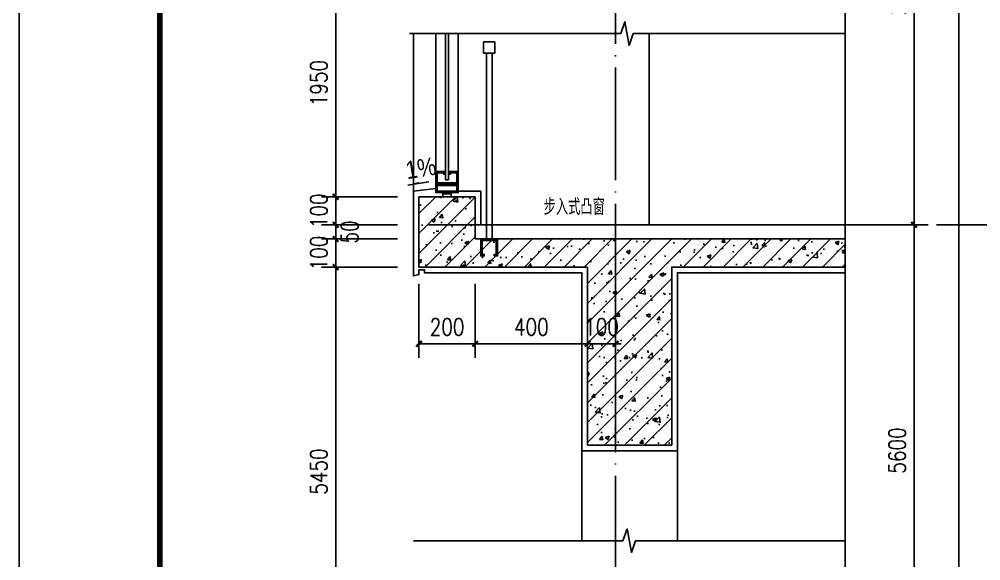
# Model space of a CAD drawing. Extents: x 718358 to 1668613, y -348838 to -159582.
# Drawn here: x 835228 to 838651, y -345876 to -343951 of the extents above; entities that cross this region are included whole.
import ezdxf

# ---------------------------------------------------------------- set-up
doc = ezdxf.new("R2010")
doc.units = 0
doc.header["$LTSCALE"] = 1000
doc.linetypes.add('DOTE', pattern=[2.42, 2, -0.2, 0.02, -0.2])
for name, color, linetype in [('建-可见线', 7, 'Continuous'), ('建-图例填充', 251, 'Continuous'), ('建-图框', 4, 'Continuous'), ('建-墙体', 2, 'Continuous'), ('建-尺寸', 73, 'Continuous'), ('建-引出', 3, 'Continuous'), ('建-影线', 8, 'Continuous'), ('建-楼梯-护栏', 163, 'Continuous'), ('建-符号', 3, 'Continuous'), ('建-轮廓线', 7, 'Continuous'), ('建-轴网', 14, 'DOTE'), ('建-门窗剖', 4, 'Continuous'), ('建-阳台', 5, 'Continuous')]:
    doc.layers.add(name, color=color, linetype=linetype)
doc.styles.add('_TCH_DIM', font='gt单线西文.shx', dxfattribs={"width": 0.8, "bigfont": 'gt单线中文.shx'})
doc.styles.add('DIM_FONT', font='SIMPLEX.shx', dxfattribs={"width": 0.8, "bigfont": 'GBCBIG.shx'})
doc.dimstyles.new('DIMN20', dxfattribs={"dimscale": 0.2, "dimtxt": 300, "dimasz": 100, "dimexe": 250, "dimexo": 300, "dimgap": 150, "dimtad": 1, "dimdec": 0, "dimzin": 0, "dimdsep": 46, "dimtxsty": 'DIM_FONT', "dimblk": 'ARCHTICK', "dimcen": 0.09, "dimdle": 1, "dimclrt": 7, "dimazin": 2, "dimtfac": 1, "dimtdec": 0, "dimtix": 1, "dimtmove": 2, "dimatfit": 3, "dimldrblk": 'ARCHTICK', "dimfxl": 1, "dimtolj": 1, "dimtzin": 0, "dimarcsym": 0})

# ---------------------------------------------------------------- blocks, each defined once
blk = doc.blocks.new('4d')
at = {"layer": '建-门窗剖'}
for p, q in [((465583.3, 69315.1), (465593.3, 69315.1)), ((465573.3, 69270.1), (465573.3, 69255.1)), ((465573.3, 69265.1), (465603.3, 69265.1)), ((465603.3, 69270.1), (465603.3, 69255.1))]:
    blk.add_line(p, q, dxfattribs=at)
for points in [[(465553.3, 69340.1), (465553.3, 69305.1), (465623.3, 69305.1), (465623.3, 69340.1), (465600.3, 69340.1), (465600.3, 69335.1), (465595.3, 69335.1), (465595.3, 69345.1), (465628.3, 69345.1), (465628.3, 69300.1), (465548.3, 69300.1), (465548.3, 69345.1), (465581.3, 69345.1), (465581.3, 69335.1), (465576.3, 69335.1), (465576.3, 69340.1)], [(465548.3, 69300.1), (465628.3, 69300.1), (465628.3, 69270.1), (465548.3, 69270.1)], [(465553.3, 69295.1), (465623.3, 69295.1), (465623.3, 69275.1), (465553.3, 69275.1)]]:
    blk.add_lwpolyline(points, close=True, dxfattribs=at)
blk = doc.blocks.new('_ArchTick')
at = {"color": 0, "linetype": 'ByBlock', "const_width": 0.4}
blk.add_lwpolyline([(-0.5, -0.5), (0.5, 0.5)], dxfattribs=at)
blk = doc.blocks.new('*D1735')
at = {"layer": 'Defpoints', "color": 0, "transparency": 16777216}
for p in [(838168.5, -344682), (838413.2, -344682), (838168.5, -346286.6)]:
    blk.add_point(p, dxfattribs=at)
at = {"layer": '建-尺寸', "color": 0, "lineweight": -2, "transparency": 16777216}
for p, q in [((838228.5, -344682), (838463.2, -344682)), ((838413.2, -346286.8), (838413.2, -344681.8)), ((838228.5, -346286.6), (838463.2, -346286.6))]:
    blk.add_line(p, q, dxfattribs=at)
at = {"layer": '建-尺寸', "color": 0, "lineweight": -2, "transparency": 16777216, "xscale": 20, "yscale": 20, "zscale": 20}
for p, rotation in [((838413.2, -344682), 90), ((838413.2, -346286.6), 270)]:
    blk.add_blockref('_ArchTick', p, dxfattribs=dict(at, rotation=rotation))
at = {"layer": '建-尺寸', "color": 7, "transparency": 16777216, "insert": (838353.2, -345484.3), "char_height": 60, "attachment_point": 5, "rotation": 90, "style": 'DIM_FONT'}
blk.add_mtext('\\A1;5600', dxfattribs=at)
blk = doc.blocks.new('*D1736')
at = {"layer": 'Defpoints', "color": 0, "transparency": 16777216}
for p in [(838168.5, -343023.6), (838413.2, -343023.6), (838168.5, -344682)]:
    blk.add_point(p, dxfattribs=at)
at = {"layer": '建-尺寸', "color": 0, "lineweight": -2, "transparency": 16777216}
for p, q in [((838228.5, -343023.6), (838463.2, -343023.6)), ((838413.2, -344682.2), (838413.2, -343023.4)), ((838228.5, -344682), (838463.2, -344682))]:
    blk.add_line(p, q, dxfattribs=at)
at = {"layer": '建-尺寸', "color": 0, "lineweight": -2, "transparency": 16777216, "xscale": 20, "yscale": 20, "zscale": 20}
for p, rotation in [((838413.2, -343023.6), 90), ((838413.2, -344682), 270)]:
    blk.add_blockref('_ArchTick', p, dxfattribs=dict(at, rotation=rotation))
at = {"layer": '建-尺寸', "color": 7, "transparency": 16777216, "insert": (838353.2, -343852.8), "char_height": 60, "attachment_point": 5, "rotation": 90, "style": 'DIM_FONT'}
blk.add_mtext('\\A1;2800', dxfattribs=at)
blk = doc.blocks.new('*D1741')
at = {"layer": 'Defpoints', "color": 0, "transparency": 16777216}
for p in [(838168.5, -339440.7), (838573.2, -339440.7), (838168.5, -346536.6)]:
    blk.add_point(p, dxfattribs=at)
at = {"layer": '建-尺寸', "color": 0, "lineweight": -2, "transparency": 16777216}
for p, q in [((838228.5, -339440.7), (838623.2, -339440.7)), ((838573.2, -339440.5), (838573.2, -342642.6)), ((838573.2, -346536.8), (838573.2, -342904.4)), ((838228.5, -346536.6), (838623.2, -346536.6))]:
    blk.add_line(p, q, dxfattribs=at)
at = {"layer": '建-尺寸', "color": 0, "lineweight": -2, "transparency": 16777216, "xscale": 20, "yscale": 20, "zscale": 20}
for p, rotation in [((838573.2, -339440.7), 90), ((838573.2, -346536.6), 270)]:
    blk.add_blockref('_ArchTick', p, dxfattribs=dict(at, rotation=rotation))
at = {"layer": '建-尺寸', "color": 7, "transparency": 16777216, "insert": (838523.2, -342773.5), "char_height": 60, "attachment_point": 5, "rotation": 90, "style": 'DIM_FONT'}
blk.add_mtext('\\A1;祥各栋立面图', dxfattribs=at)
blk = doc.blocks.new('*D1742')
at = {"layer": 'Defpoints', "color": 0, "transparency": 16777216}
for p in [(836354.4, -344832), (836634.9, -344832), (836634.9, -346286.6)]:
    blk.add_point(p, dxfattribs=at)
at = {"layer": '建-尺寸', "color": 0, "lineweight": -2, "transparency": 16777216}
for p, q in [((836574.9, -344832), (836304.4, -344832)), ((836354.4, -346286.8), (836354.4, -344831.8)), ((836574.9, -346286.6), (836304.4, -346286.6))]:
    blk.add_line(p, q, dxfattribs=at)
at = {"layer": '建-尺寸', "color": 0, "lineweight": -2, "transparency": 16777216, "xscale": 20, "yscale": 20, "zscale": 20}
for p, rotation in [((836354.4, -344832), 90), ((836354.4, -346286.6), 270)]:
    blk.add_blockref('_ArchTick', p, dxfattribs=dict(at, rotation=rotation))
at = {"layer": '建-尺寸', "color": 7, "transparency": 16777216, "insert": (836294.4, -345559.3), "char_height": 60, "attachment_point": 5, "rotation": 90, "style": 'DIM_FONT'}
blk.add_mtext('\\A1;5450', dxfattribs=at)
blk = doc.blocks.new('*D1743')
at = {"layer": 'Defpoints', "color": 0, "transparency": 16777216}
for p in [(836354.4, -344732), (836634.9, -344732), (836634.9, -344832)]:
    blk.add_point(p, dxfattribs=at)
at = {"layer": '建-尺寸', "color": 0, "lineweight": -2, "transparency": 16777216}
for p, q in [((836354.4, -344732), (836354.4, -344712)), ((836574.9, -344732), (836304.4, -344732)), ((836354.4, -344832), (836354.4, -344732)), ((836574.9, -344832), (836304.4, -344832)), ((836354.4, -344832), (836354.4, -344852))]:
    blk.add_line(p, q, dxfattribs=at)
at = {"layer": '建-尺寸', "color": 0, "lineweight": -2, "transparency": 16777216, "xscale": 20, "yscale": 20, "zscale": 20}
for p, rotation in [((836354.4, -344732), 270), ((836354.4, -344832), 90)]:
    blk.add_blockref('_ArchTick', p, dxfattribs=dict(at, rotation=rotation))
at = {"layer": '建-尺寸', "color": 7, "transparency": 16777216, "insert": (836294.4, -344782), "char_height": 60, "attachment_point": 5, "rotation": 90, "style": 'DIM_FONT'}
blk.add_mtext('\\A1;100', dxfattribs=at)
blk = doc.blocks.new('*D1744')
at = {"layer": 'Defpoints', "color": 0, "transparency": 16777216}
for p in [(836354.4, -344682), (836634.9, -344682), (836634.9, -344732)]:
    blk.add_point(p, dxfattribs=at)
at = {"layer": '建-尺寸', "color": 0, "lineweight": -2, "transparency": 16777216}
for p, q in [((836574.9, -344682), (836304.4, -344682)), ((836354.4, -344682), (836354.4, -344662)), ((836354.4, -344732), (836354.4, -344682)), ((836574.9, -344732), (836304.4, -344732)), ((836354.4, -344732), (836354.4, -344752))]:
    blk.add_line(p, q, dxfattribs=at)
at = {"layer": '建-尺寸', "color": 0, "lineweight": -2, "transparency": 16777216, "xscale": 20, "yscale": 20, "zscale": 20}
for p, rotation in [((836354.4, -344682), 270), ((836354.4, -344732), 90)]:
    blk.add_blockref('_ArchTick', p, dxfattribs=dict(at, rotation=rotation))
at = {"layer": '建-尺寸', "color": 7, "transparency": 16777216, "insert": (836404.4, -344707), "char_height": 60, "attachment_point": 5, "rotation": 90, "style": 'DIM_FONT'}
blk.add_mtext('\\A1;50', dxfattribs=at)
blk = doc.blocks.new('*D1745')
at = {"layer": 'Defpoints', "color": 0, "transparency": 16777216}
for p in [(836354.4, -344582), (836634.9, -344582), (836634.9, -344682)]:
    blk.add_point(p, dxfattribs=at)
at = {"layer": '建-尺寸', "color": 0, "lineweight": -2, "transparency": 16777216}
for p, q in [((836574.9, -344582), (836304.4, -344582)), ((836354.4, -344582), (836354.4, -344562)), ((836354.4, -344682), (836354.4, -344582)), ((836574.9, -344682), (836304.4, -344682)), ((836354.4, -344682), (836354.4, -344702))]:
    blk.add_line(p, q, dxfattribs=at)
at = {"layer": '建-尺寸', "color": 0, "lineweight": -2, "transparency": 16777216, "xscale": 20, "yscale": 20, "zscale": 20}
for p, rotation in [((836354.4, -344582), 270), ((836354.4, -344682), 90)]:
    blk.add_blockref('_ArchTick', p, dxfattribs=dict(at, rotation=rotation))
at = {"layer": '建-尺寸', "color": 7, "transparency": 16777216, "insert": (836294.4, -344632), "char_height": 60, "attachment_point": 5, "rotation": 90, "style": 'DIM_FONT'}
blk.add_mtext('\\A1;100', dxfattribs=at)
blk = doc.blocks.new('*D1746')
at = {"layer": 'Defpoints', "color": 0, "transparency": 16777216}
for p in [(836354.4, -343773.6), (836634.9, -343773.6), (836634.9, -344582)]:
    blk.add_point(p, dxfattribs=at)
at = {"layer": '建-尺寸', "color": 0, "lineweight": -2, "transparency": 16777216}
for p, q in [((836574.9, -343773.6), (836304.4, -343773.6)), ((836354.4, -344582.2), (836354.4, -343773.4)), ((836574.9, -344582), (836304.4, -344582))]:
    blk.add_line(p, q, dxfattribs=at)
at = {"layer": '建-尺寸', "color": 0, "lineweight": -2, "transparency": 16777216, "xscale": 20, "yscale": 20, "zscale": 20}
for p, rotation in [((836354.4, -343773.6), 90), ((836354.4, -344582), 270)]:
    blk.add_blockref('_ArchTick', p, dxfattribs=dict(at, rotation=rotation))
at = {"layer": '建-尺寸', "color": 7, "transparency": 16777216, "insert": (836294.4, -344177.8), "char_height": 60, "attachment_point": 5, "rotation": 90, "style": 'DIM_FONT'}
blk.add_mtext('\\A1;1950', dxfattribs=at)
blk = doc.blocks.new('*D1765')
at = {"layer": 'Defpoints', "color": 0, "transparency": 16777216}
for p in [(836650.9, -344832), (836850.9, -344832), (836850.9, -345104.8)]:
    blk.add_point(p, dxfattribs=at)
at = {"layer": '建-尺寸', "color": 0, "lineweight": -2, "transparency": 16777216}
for p, q in [((836650.9, -344892), (836650.9, -345154.8)), ((836850.9, -344892), (836850.9, -345154.8)), ((836650.7, -345104.8), (836851.1, -345104.8))]:
    blk.add_line(p, q, dxfattribs=at)
at = {"layer": '建-尺寸', "color": 0, "lineweight": -2, "transparency": 16777216, "xscale": 20, "yscale": 20, "zscale": 20, "rotation": 180}
blk.add_blockref('_ArchTick', (836650.9, -345104.8), dxfattribs=at)
at = {"layer": '建-尺寸', "color": 0, "lineweight": -2, "transparency": 16777216, "xscale": 20, "yscale": 20, "zscale": 20}
blk.add_blockref('_ArchTick', (836850.9, -345104.8), dxfattribs=at)
at = {"layer": '建-尺寸', "color": 7, "transparency": 16777216, "insert": (836750.9, -345044.8), "char_height": 60, "attachment_point": 5, "style": 'DIM_FONT'}
blk.add_mtext('\\A1;200', dxfattribs=at)
blk = doc.blocks.new('*D1766')
at = {"layer": 'Defpoints', "color": 0, "transparency": 16777216}
for p in [(836850.9, -344832), (837250.9, -344832), (837250.9, -345104.8)]:
    blk.add_point(p, dxfattribs=at)
at = {"layer": '建-尺寸', "color": 0, "lineweight": -2, "transparency": 16777216}
for p, q in [((836850.9, -344892), (836850.9, -345154.8)), ((837250.9, -344892), (837250.9, -345154.8)), ((836850.7, -345104.8), (837251.1, -345104.8))]:
    blk.add_line(p, q, dxfattribs=at)
at = {"layer": '建-尺寸', "color": 0, "lineweight": -2, "transparency": 16777216, "xscale": 20, "yscale": 20, "zscale": 20, "rotation": 180}
blk.add_blockref('_ArchTick', (836850.9, -345104.8), dxfattribs=at)
at = {"layer": '建-尺寸', "color": 0, "lineweight": -2, "transparency": 16777216, "xscale": 20, "yscale": 20, "zscale": 20}
blk.add_blockref('_ArchTick', (837250.9, -345104.8), dxfattribs=at)
at = {"layer": '建-尺寸', "color": 7, "transparency": 16777216, "insert": (837050.9, -345044.8), "char_height": 60, "attachment_point": 5, "style": 'DIM_FONT'}
blk.add_mtext('\\A1;400', dxfattribs=at)
blk = doc.blocks.new('*D1767')
at = {"layer": 'Defpoints', "color": 0, "transparency": 16777216}
for p in [(837250.9, -344832), (837350.9, -344832), (837350.9, -345104.8)]:
    blk.add_point(p, dxfattribs=at)
at = {"layer": '建-尺寸', "color": 0, "lineweight": -2, "transparency": 16777216}
for p, q in [((837250.9, -344892), (837250.9, -345154.8)), ((837350.9, -344892), (837350.9, -345154.8)), ((837250.9, -345104.8), (837230.9, -345104.8)), ((837250.9, -345104.8), (837350.9, -345104.8)), ((837350.9, -345104.8), (837370.9, -345104.8))]:
    blk.add_line(p, q, dxfattribs=at)
at = {"layer": '建-尺寸', "color": 0, "lineweight": -2, "transparency": 16777216, "xscale": 20, "yscale": 20, "zscale": 20}
blk.add_blockref('_ArchTick', (837250.9, -345104.8), dxfattribs=at)
at = {"layer": '建-尺寸', "color": 0, "lineweight": -2, "transparency": 16777216, "xscale": 20, "yscale": 20, "zscale": 20, "rotation": 180}
blk.add_blockref('_ArchTick', (837350.9, -345104.8), dxfattribs=at)
at = {"layer": '建-尺寸', "color": 7, "transparency": 16777216, "insert": (837300.9, -345044.8), "char_height": 60, "attachment_point": 5, "style": 'DIM_FONT'}
blk.add_mtext('\\A1;100', dxfattribs=at)

msp = doc.modelspace()

# ---------------------------------------------------------------- hatches: boundary and pattern name
at = {"layer": '建-图例填充'}
h = msp.add_hatch(dxfattribs=at)
h.set_pattern_fill('钢筋混凝土', color=256, scale=20, style=0)
h.set_pattern_definition([(45, (0, 0), (-35.355339, 35.355339), []), (50, (0, 0), (143.452037, -12.550427), [15, -165]), (355, (0, 0), (-27.750267, 150.438427), [12, -132]), (100.4514, (11.95, -1.05), (115.701876, 137.887908), [12.748038, -140.228422]), (46.1842, (0, 40), (213.44821, -33.103803), [22.5, -247.5]), (96.6356, (17.79, 37.24), (186.93254, 194.823574), [19.12206, -210.3426]), (351.1842, (0, 40), (186.93239, 194.82372), [18, -198]), (21, (20, 30), (119.38141, -80.523778), [15, -165]), (326, (20, 30), (48.663066, 145.03001), [12, -132]), (71.4514, (29.95, 23.29), (168.044526, 64.5061), [12.748038, -140.228422]), (37.5, (0, 0), (2.431971, 66.5787708), [0, -130.4, 0, -134, 0, -132.5]), (7.5, (0, 0), (52.6139075, 78.8823424), [0, -76.4, 0, -127.4, 0, -50.5]), (327.5, (-44.6, 0), (106.7644872, -4.5109743), [0, -50, 0, -156, 0, -207]), (317.5, (-64.6, 0), (116.637234, 20.020996), [0, -65, 0, -103.6, 0, -147])])
h.paths.add_polyline_path([(837550.9, -344832), (838168.5, -344832), (838168.5, -344732), (836930.9, -344732), (836930.9, -344792), (836918.4, -344792), (836918.4, -344787), (836925.9, -344787), (836925.9, -344737), (836875.9, -344737), (836875.9, -344787), (836883.4, -344787), (836883.4, -344792), (836870.9, -344792), (836870.9, -344732), (836850.9, -344732), (836850.9, -344582), (836650.9, -344582), (836650.9, -344832), (837250.9, -344832), (837250.9, -345465.8), (837550.9, -345465.8)])
at = {"layer": '建-符号'}
msp.add_hatch(color=256, dxfattribs=at).paths.add_polyline_path([(836611.5, -344540.3), (836651, -344534.1), (836650.2, -344528.8)])
msp.add_hatch(color=256, dxfattribs=at).paths.add_polyline_path([(836611.5, -344540.3), (836651, -344534.1), (836650.2, -344528.8)])

# ---------------------------------------------------------------- linework, layer by layer
at = {"layer": '建-可见线'}
for p, q in [((836870.9, -344682), (838168.5, -344682)), ((837230.9, -345485.8), (837570.9, -345485.8))]:
    msp.add_line(p, q, dxfattribs=at)
for points in [[(836710.9, -344852), (836670.9, -344852), (836670.9, -344842), (836650.9, -344842), (836650.9, -344852), (836650.9, -344858.5), (836630.9, -344863.6), (836630.9, -344562), (836710.9, -344552)], [(836710.9, -344852), (836670.9, -344852), (836670.9, -344842), (836650.9, -344842), (836650.9, -344852), (836650.9, -344858.5), (836630.9, -344863.6), (836630.9, -344562), (836710.9, -344552)], [(836630.9, -344863.6), (836630.9, -344863.6), (836650.9, -344858.5), (836650.9, -344852), (836650.9, -344842), (836670.9, -344842), (836670.9, -344852), (837230.8, -344852), (837230.9, -345485.8)], [(837570.9, -345485.8), (837570.9, -344852), (838168.5, -344852)]]:
    msp.add_lwpolyline(points, dxfattribs=at)
at = {"layer": '建-图框'}
msp.add_lwpolyline([(835227.9, -348837.6), (852047.9, -348837.6), (852047.9, -336957.6), (835227.9, -336957.6)], close=True, dxfattribs=at)
at = {"layer": '建-图框', "const_width": 20}
msp.add_lwpolyline([(835727.9, -348637.6), (851847.9, -348637.6), (851847.9, -337157.6), (835727.9, -337157.6)], close=True, dxfattribs=at)
at = {"layer": '建-墙体'}
for p, q in [((836850.9, -344582), (836650.9, -344582)), ((836650.9, -344582), (836650.9, -344832)), ((836850.9, -344732), (836850.9, -344582)), ((836850.9, -344732), (838168.5, -344732)), ((836650.9, -344832), (837250.9, -344832)), ((837250.9, -344832), (837250.9, -345465.8)), ((837250.9, -345465.8), (837550.9, -345465.8))]:
    msp.add_line(p, q, dxfattribs=at)
msp.add_lwpolyline([(837550.9, -345465.8), (837550.9, -344832), (838168.5, -344832)], dxfattribs=at)
at = {"layer": '建-影线', "color": 253}
msp.add_line((836630.9, -344661.2), (836630.9, -344001.5), dxfattribs=at)
at = {"layer": '建-楼梯-护栏', "ltscale": 0.08}
for p, q in [((836890.9, -344732), (836890.9, -344071)), ((836910.9, -344732), (836910.9, -344071))]:
    msp.add_line(p, q, dxfattribs=at)
for points in [[(836920.9, -344071), (836880.9, -344071), (836880.9, -344031), (836920.9, -344031)], [(836918.4, -344792), (836930.9, -344792), (836930.9, -344732), (836870.9, -344732), (836870.9, -344792), (836883.4, -344792), (836883.4, -344787), (836875.9, -344787), (836875.9, -344737), (836925.9, -344737), (836925.9, -344787), (836918.4, -344787)]]:
    msp.add_lwpolyline(points, close=True, dxfattribs=at)
at = {"layer": '建-符号'}
for points in [[(838168.5, -337900.1), (838168.5, -342398.9), (838210.5, -342414.1), (838126.5, -342429), (838168.5, -342443.9), (838168.5, -346942.6)], [(838166, -344001.5), (837413.9, -344001.5), (837398.7, -344043.5), (837383.8, -343959.5), (837368.9, -344001.5), (836616.9, -344001.5)], [(836686.3, -344528.5), (836611.5, -344540.3)], [(836686.3, -344528.5), (836611.5, -344540.3)], [(838168.5, -345804.9), (837422.2, -345804.9), (837406.9, -345846.9), (837392.1, -345762.9), (837377.2, -345804.9), (836630.9, -345804.9)]]:
    msp.add_lwpolyline(points, dxfattribs=at)
at = {"layer": '建-轮廓线', "color": 253}
for p, q in [((836630.9, -344001.5), (836630.9, -344562)), ((837470.8, -344001.5), (837470.8, -344682))]:
    msp.add_line(p, q, dxfattribs=at)
at = {"layer": '建-轮廓线'}
for p, q in [((836870.9, -344562), (836790.9, -344562)), ((836870.9, -344682), (836870.9, -344562))]:
    msp.add_line(p, q, dxfattribs=at)
for points in [[(836890.9, -344682), (836870.9, -344682), (836870.9, -344562), (836790.9, -344562)], [(836890.9, -344682), (836870.9, -344682), (836870.9, -344562), (836790.9, -344562)], [(836630.9, -344852), (836630.9, -344852)], [(836630.9, -344852), (836630.9, -344852)]]:
    msp.add_lwpolyline(points, dxfattribs=at)
at = {"layer": '建-轮廓线', "color": 253}
for points in [[(837230.9, -345485.8), (837230.9, -345804.9)], [(837570.9, -345804.9), (837570.9, -345485.8)]]:
    msp.add_lwpolyline(points, dxfattribs=at)
at = {"layer": '建-轴网', "ltscale": 0.2}
for p, q in [((837350.9, -346942.6), (837350.9, -337850.1)), ((842765.3, -344682), (836685, -344682))]:
    msp.add_line(p, q, dxfattribs=at)
at = {"layer": '建-门窗剖'}
for p, q in [((836710.9, -344001.5), (836710.9, -344492)), ((836745.9, -344001.5), (836745.9, -344522)), ((836755.9, -344001.5), (836755.9, -344522)), ((836790.9, -344537), (836790.9, -344001.5))]:
    msp.add_line(p, q, dxfattribs=at)

# ---------------------------------------------------------------- block references
at = {"layer": '建-阳台'}
msp.add_blockref('4d', (371162.6, -413837.1), dxfattribs=at)
msp.add_blockref('4d', (371162.6, -413837.1), dxfattribs=at)

# ---------------------------------------------------------------- texts
at = {"layer": '建-引出', "color": 7, "style": '_TCH_DIM', "width": 0.8}
msp.add_text('步入式凸窗', height=57.32, dxfattribs=at).set_placement((837094.7, -344646.6))
at = {"layer": '建-符号', "style": '_TCH_DIM', "width": 0.888889}
msp.add_text('1%', height=63, rotation=9.0086, dxfattribs=at).set_placement((836608.8, -344519.5))
msp.add_text('1%', height=63, rotation=9.0086, dxfattribs=at).set_placement((836608.8, -344519.5))

# ---------------------------------------------------------------- dimensions: what is measured, and where the dimension line sits
at = {"layer": '建-尺寸'}
dim = msp.add_linear_dim(base=(838573.2, -339440.7), p1=(838168.5, -346536.6), p2=(838168.5, -339440.7), angle=90, text='祥各栋立面图', dimstyle='DIMN20', dxfattribs=at)
dim.commit()
dim.dimension.update_dxf_attribs({"geometry": '*D1741', "text_midpoint": (838523.2, -342773.5), "dimtype": 161})
for p1, p2, distance, text, picture, middle in [((838168.5, -344682), (838168.5, -343023.6), -244.7, '2800', '*D1736', (838353.2, -343852.8)), ((836634.9, -344582), (836634.9, -343773.6), 280.4, '1950', '*D1746', (836294.4, -344177.8)), ((838168.5, -346286.6), (838168.5, -344682), -244.7, '5600', '*D1735', (838353.2, -345484.3)), ((836634.9, -346286.6), (836634.9, -344832), 280.4, '5450', '*D1742', (836294.4, -345559.3))]:
    dim = msp.add_aligned_dim(p1=p1, p2=p2, distance=distance, text=text, dimstyle='DIMN20', dxfattribs=at)
    dim.commit()
    dim.dimension.update_dxf_attribs({"geometry": picture, "text_midpoint": middle})
for p1, p2, distance, picture, middle in [((836634.9, -344682), (836634.9, -344582), 280.4, '*D1745', (836294.4, -344632)), ((836634.9, -344832), (836634.9, -344732), 280.4, '*D1743', (836294.4, -344782)), ((836650.9, -344832), (836850.9, -344832), -272.8, '*D1765', (836750.9, -345044.8)), ((836850.9, -344832), (837250.9, -344832), -272.8, '*D1766', (837050.9, -345044.8)), ((837250.9, -344832), (837350.9, -344832), -272.8, '*D1767', (837300.9, -345044.8))]:
    dim = msp.add_aligned_dim(p1=p1, p2=p2, distance=distance, dimstyle='DIMN20', dxfattribs=at)
    dim.commit()
    dim.dimension.update_dxf_attribs({"geometry": picture, "text_midpoint": middle})
dim = msp.add_linear_dim(base=(836354.4, -344682), p1=(836634.9, -344732), p2=(836634.9, -344682), angle=90, dimstyle='DIMN20', dxfattribs=at)
dim.commit()
dim.dimension.update_dxf_attribs({"geometry": '*D1744', "text_midpoint": (836404.4, -344707), "dimtype": 161})

doc.saveas('drawing.dxf')
